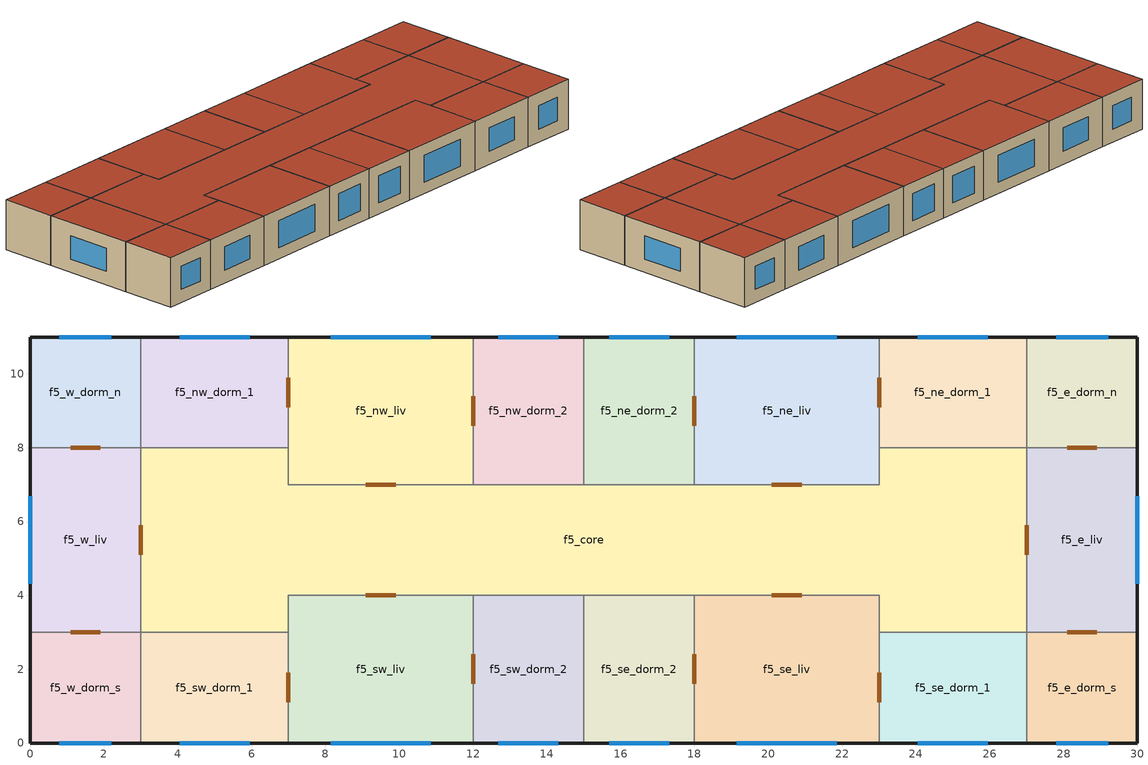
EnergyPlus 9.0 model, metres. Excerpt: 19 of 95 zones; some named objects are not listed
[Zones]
f5_e_dorm_n
 floor to f4_e_dorm_n (floor): 30,11 30,8 27,8 27,11 z10.8
 wall outside (ext_wall): 30,8 30,11 27,11 z10.8:13.5
 wall to f5_e_liv (int_wall): 27,8 30,8 z10.8:13.5
 wall to f5_ne_dorm_1 (int_wall): 27,11 27,8 z10.8:13.5
 window (simple_window): 29.2,11 27.8,11 z11.52:12.79
 door inside (door_3cm): 28.1,8 28.9,8 z10.8:12.9
 roof outside (roof): 27,11 27,8 30,8 30,11 z13.5
f5_e_dorm_s
 floor to f4_e_dorm_s (floor): 30,3 30,0 27,0 27,3 z10.8
 wall outside (ext_wall): 27,0 30,0 30,3 z10.8:13.5
 wall to f5_e_liv (int_wall): 30,3 27,3 z10.8:13.5
 wall to f5_se_dorm_1 (int_wall): 27,3 27,0 z10.8:13.5
 window (simple_window): 27.8,0 29.2,0 z11.52:12.79
 door inside (door_3cm): 28.9,3 28.1,3 z10.8:12.9
 roof outside (roof): 27,3 27,0 30,0 30,3 z13.5
f5_e_liv
 floor to f4_e_liv (floor): 30,8 30,3 27,3 27,8 z10.8
 wall outside (ext_wall): 30,3 30,8 z10.8:13.5
 wall to f5_core (int_wall): 27,8 27,3 z10.8:13.5
 window (simple_window): 30,4.32 30,6.68 z11.52:12.79
 door inside (door_3cm): 27,5.9 27,5.1 z10.8:12.9
 roof outside (roof): 27,8 27,3 30,3 30,8 z13.5
f5_ne_dorm_1
 floor to f4_ne_dorm_1 (floor): 27,11 27,8 23,8 23,11 z10.8
 wall outside (ext_wall): 27,11 23,11 z10.8:13.5
 wall to f5_core (int_wall): 23,8 27,8 z10.8:13.5
 wall to f5_ne_liv (int_wall): 23,11 23,8 z10.8:13.5
 window (simple_window): 25.95,11 24.05,11 z11.52:12.79
 door inside (door_3cm): 23,9.9 23,9.1 z10.8:12.9
 roof outside (roof): 23,11 23,8 27,8 27,11 z13.5
f5_ne_dorm_2
 floor to f4_ne_dorm_2 (floor): 18,11 18,7 15,7 15,11 z10.8
 wall outside (ext_wall): 18,11 15,11 z10.8:13.5
 wall to f5_ne_liv (int_wall): 18,7 18,11 z10.8:13.5
 wall to f5_core (int_wall): 15,7 18,7 z10.8:13.5
 wall to f5_nw_dorm_2 (int_wall): 15,11 15,7 z10.8:13.5
 window (simple_window): 17.32,11 15.69,11 z11.42:12.89
 door inside (door_3cm): 18,8.6 18,9.4 z10.8:12.9
 roof outside (roof): 15,11 15,7 18,7 18,11 z13.5
f5_ne_liv
 floor to f4_ne_liv (floor): 23,11 23,7 18,7 18,11 z10.8
 wall outside (ext_wall): 23,11 18,11 z10.8:13.5
 wall to f5_core (int_wall): 18,7 23,7 23,8 z10.8:13.5
 window (simple_window): 21.86,11 19.14,11 z11.42:12.89
 door inside (door_3cm): 20.1,7 20.9,7 z10.8:12.9
 roof outside (roof): 18,11 18,7 23,7 23,11 z13.5
f5_nw_dorm_2
 floor to f4_nw_dorm_2 (floor): 15,11 15,7 12,7 12,11 z10.8
 wall outside (ext_wall): 15,11 12,11 z10.8:13.5
 wall to f5_core (int_wall): 12,7 15,7 z10.8:13.5
 wall to f5_nw_liv (int_wall): 12,11 12,7 z10.8:13.5
 window (simple_window): 14.31,11 12.69,11 z11.42:12.89
 door inside (door_3cm): 12,9.4 12,8.6 z10.8:12.9
 roof outside (roof): 12,11 12,7 15,7 15,11 z13.5
f5_nw_dorm_1
 floor to f4_nw_dorm_1 (floor): 7,11 7,8 3,8 3,11 z10.8
 wall outside (ext_wall): 7,11 3,11 z10.8:13.5
 wall to f5_nw_liv (int_wall): 7,8 7,11 z10.8:13.5
 wall to f5_core (int_wall): 3,8 7,8 z10.8:13.5
 wall to f5_w_dorm_n (int_wall): 3,11 3,8 z10.8:13.5
 window (simple_window): 5.95,11 4.05,11 z11.52:12.79
 door inside (door_3cm): 7,9.1 7,9.9 z10.8:12.9
 roof outside (roof): 3,11 3,8 7,8 7,11 z13.5
f5_nw_liv
 floor to f4_nw_liv (floor): 12,11 12,7 7,7 7,11 z10.8
 wall outside (ext_wall): 12,11 7,11 z10.8:13.5
 wall to f5_core (int_wall): 7,8 7,7 12,7 z10.8:13.5
 window (simple_window): 10.86,11 8.14,11 z11.42:12.89
 door inside (door_3cm): 9.1,7 9.9,7 z10.8:12.9
 roof outside (roof): 7,11 7,7 12,7 12,11 z13.5
f5_se_dorm_1
 floor to f4_se_dorm_1 (floor): 27,3 27,0 23,0 23,3 z10.8
 wall outside (ext_wall): 23,0 27,0 z10.8:13.5
 wall to f5_core (int_wall): 27,3 23,3 z10.8:13.5
 wall to f5_se_liv (int_wall): 23,3 23,0 z10.8:13.5
 window (simple_window): 24.05,0 25.95,0 z11.52:12.79
 door inside (door_3cm): 23,1.9 23,1.1 z10.8:12.9
 roof outside (roof): 23,3 23,0 27,0 27,3 z13.5
f5_se_dorm_2
 floor to f4_se_dorm_2 (floor): 18,4 18,0 15,0 15,4 z10.8
 wall outside (ext_wall): 15,0 18,0 z10.8:13.5
 wall to f5_se_liv (int_wall): 18,0 18,4 z10.8:13.5
 wall to f5_core (int_wall): 18,4 15,4 z10.8:13.5
 wall to f5_sw_dorm_2 (int_wall): 15,4 15,0 z10.8:13.5
 window (simple_window): 15.69,0 17.32,0 z11.42:12.89
 door inside (door_3cm): 18,1.6 18,2.4 z10.8:12.9
 roof outside (roof): 15,4 15,0 18,0 18,4 z13.5
f5_se_liv
 floor to f4_se_liv (floor): 23,4 23,0 18,0 18,4 z10.8
 wall outside (ext_wall): 18,0 23,0 z10.8:13.5
 wall to f5_core (int_wall): 23,3 23,4 18,4 z10.8:13.5
 window (simple_window): 19.14,0 21.86,0 z11.42:12.89
 door inside (door_3cm): 20.9,4 20.1,4 z10.8:12.9
 roof outside (roof): 18,4 18,0 23,0 23,4 z13.5
f5_sw_dorm_2
 floor to f4_sw_dorm_2 (floor): 15,4 15,0 12,0 12,4 z10.8
 wall outside (ext_wall): 12,0 15,0 z10.8:13.5
 wall to f5_core (int_wall): 15,4 12,4 z10.8:13.5
 wall to f5_sw_liv (int_wall): 12,4 12,0 z10.8:13.5
 window (simple_window): 12.69,0 14.31,0 z11.42:12.89
 door inside (door_3cm): 12,2.4 12,1.6 z10.8:12.9
 roof outside (roof): 12,4 12,0 15,0 15,4 z13.5
f5_sw_dorm_1
 floor to f4_sw_dorm_1 (floor): 7,3 7,0 3,0 3,3 z10.8
 wall outside (ext_wall): 3,0 7,0 z10.8:13.5
 wall to f5_sw_liv (int_wall): 7,0 7,3 z10.8:13.5
 wall to f5_core (int_wall): 7,3 3,3 z10.8:13.5
 wall to f5_w_dorm_s (int_wall): 3,3 3,0 z10.8:13.5
 window (simple_window): 4.05,0 5.95,0 z11.52:12.79
 door inside (door_3cm): 7,1.1 7,1.9 z10.8:12.9
 roof outside (roof): 3,3 3,0 7,0 7,3 z13.5
f5_sw_liv
 floor to f4_sw_liv (floor): 12,4 12,0 7,0 7,4 z10.8
 wall outside (ext_wall): 7,0 12,0 z10.8:13.5
 wall to f5_core (int_wall): 12,4 7,4 7,3 z10.8:13.5
 window (simple_window): 8.14,0 10.86,0 z11.42:12.89
 door inside (door_3cm): 9.9,4 9.1,4 z10.8:12.9
 roof outside (roof): 7,4 7,0 12,0 12,4 z13.5
f5_w_dorm_n
 floor to f4_w_dorm_n (floor): 3,11 3,8 0,8 0,11 z10.8
 wall outside (ext_wall): 3,11 0,11 0,8 z10.8:13.5
 wall to f5_w_liv (int_wall): 0,8 3,8 z10.8:13.5
 window (simple_window): 2.21,11 0.8,11 z11.52:12.79
 door inside (door_3cm): 1.1,8 1.9,8 z10.8:12.9
 roof outside (roof): 0,11 0,8 3,8 3,11 z13.5
f5_w_dorm_s
 floor to f4_w_dorm_s (floor): 3,3 3,0 0,0 0,3 z10.8
 wall outside (ext_wall): 0,3 0,0 3,0 z10.8:13.5
 wall to f5_w_liv (int_wall): 3,3 0,3 z10.8:13.5
 window (simple_window): 0.8,0 2.21,0 z11.52:12.79
 door inside (door_3cm): 1.9,3 1.1,3 z10.8:12.9
 roof outside (roof): 0,3 0,0 3,0 3,3 z13.5
f5_w_liv
 floor to f4_w_liv (floor): 3,8 3,3 0,3 0,8 z10.8
 wall outside (ext_wall): 0,8 0,3 z10.8:13.5
 wall to f5_core (int_wall): 3,3 3,8 z10.8:13.5
 window (simple_window): 0,6.68 0,4.32 z11.52:12.79
 door inside (door_3cm): 3,5.1 3,5.9 z10.8:12.9
 roof outside (roof): 0,8 0,3 3,3 3,8 z13.5
f5_core
 floor to f4_core (floor): 27,8 27,3 23,3 23,4 7,4 7,3 3,3 3,8 7,8 7,7 23,7 23,8 z10.8
 roof outside (roof): 3,8 3,3 7,3 7,4 23,4 23,3 27,3 27,8 23,8 23,7 7,7 7,8 z13.5
[Building]
5_storey: Loads convergence tolerance value=0.04; Maximum number of warmup days=25; Minimum number of warmup days=6; North axis=0; Solar distribution=FullInteriorAndExteriorWithReflections; Temperature convergence tolerance value=0.4; Terrain=City
[Site:GroundDomain:Slab]
ground_domain: 1, 0.4, 1.6, 10, No, Full, 6, 5, Timestep, ground_coupled_oscm, OnGrade, 1250, 30, 50, 1500, 1.5, finite_diff, Site:GroundTemperature:Undisturbed:FiniteDifference, No
[Site:GroundTemperature:Undisturbed:FiniteDifference]
finite_diff: 0.4, 1250, 30, 50, 1500, 1.5
[Construction]
ext_wall: argamassa_externa, tijolo_9x19x19, camara_parede, tijolo_9x19x19, argamassa_interna
floor: impermeabilizacao, concreto_5cm, contrapiso, piso_ceramico
int_wall: argamassa_interna, tijolo_9x19x19, camara_parede, tijolo_9x19x19, argamassa_interna
door_3cm: porta_mad_int_3cm
roof: fibrocimento_telha, camara_cobertura, concreto_10cm
simple_window: vid_0.87
[Material] Thermal absorptance=0.9
Name | Conductivity | Density | Roughness | Solar absorptance | Specific heat | Thickness | Visible absorptance
argamassa_externa; argamassa_interna | 1.15 | 2000 | MediumRough | 0.5 | 1000 | 0.025 | 0.5
concreto_5cm | 1.75 | 2200 | MediumRough | 0.7 | 1000 | 0.05 | 0.7
concreto_10cm | 1.75 | 2200 | Rough | 0.5 | 1000 | 0.1 | 0.5
contrapiso | 1.15 | 2000 | MediumRough | 0.7 | 1000 | 0.02 | 0.7
fibrocimento_telha | 0.65 | 1700 | MediumRough | 0.5 | 840 | 0.008 | 0.5
impermeabilizacao | 0.23 | 1000 | Smooth | 0.7 | 920 | 0.0001 | 0.7
piso_ceramico | 1.05 | 2000 | Smooth | 0.7 | 920 | 0.0075 | 0.7
porta_mad_int_3cm | 0.15 | 650 | MediumSmooth | 0.5 | 2300 | 0.03 | 0.5
tijolo_9x19x19 | 0.9 | 1600 | Rough | 0.7 | 920 | 0.013 | 0.7
[Material:AirGap]
Name | Thermal resistance
camara_cobertura | 0.21
camara_parede | 0.17
[WindowMaterial:SimpleGlazingSystem]
vid_0.87: Solar heat gain coefficient=0.87; U factor=5.7
[People] Fraction radiant=0.3; Number of people calculation method=People
Name | Zone or zonelist | Activity level schedule | Number of people | Number of people schedule
people_f5_e_dorm_n | f5_e_dorm_n | sch_activ_dorm | 2 | sch_occup_dorm
people_f5_e_dorm_s | f5_e_dorm_s | sch_activ_dorm | 2 | sch_occup_dorm
people_f5_e_liv | f5_e_liv | sch_activ_liv | 4 | sch_occup_liv
people_f5_ne_dorm_1 | f5_ne_dorm_1 | sch_activ_dorm | 2 | sch_occup_dorm
people_f5_ne_dorm_2 | f5_ne_dorm_2 | sch_activ_dorm | 2 | sch_occup_dorm
people_f5_ne_liv | f5_ne_liv | sch_activ_liv | 4 | sch_occup_liv
people_f5_nw_dorm_2 | f5_nw_dorm_2 | sch_activ_dorm | 2 | sch_occup_dorm
people_f5_nw_dorm_1 | f5_nw_dorm_1 | sch_activ_dorm | 2 | sch_occup_dorm
people_f5_nw_liv | f5_nw_liv | sch_activ_liv | 4 | sch_occup_liv
people_f5_se_dorm_1 | f5_se_dorm_1 | sch_activ_dorm | 2 | sch_occup_dorm
people_f5_se_dorm_2 | f5_se_dorm_2 | sch_activ_dorm | 2 | sch_occup_dorm
people_f5_se_liv | f5_se_liv | sch_activ_liv | 4 | sch_occup_liv
people_f5_sw_dorm_2 | f5_sw_dorm_2 | sch_activ_dorm | 2 | sch_occup_dorm
people_f5_sw_dorm_1 | f5_sw_dorm_1 | sch_activ_dorm | 2 | sch_occup_dorm
people_f5_sw_liv | f5_sw_liv | sch_activ_liv | 4 | sch_occup_liv
people_f5_w_dorm_n | f5_w_dorm_n | sch_activ_dorm | 2 | sch_occup_dorm
people_f5_w_dorm_s | f5_w_dorm_s | sch_activ_dorm | 2 | sch_occup_dorm
people_f5_w_liv | f5_w_liv | sch_activ_liv | 4 | sch_occup_liv
[ThermostatSetpoint:DualSetpoint]
thermostat_setpoint: Cooling setpoint temperature schedule=sch_hvac_23; Heating setpoint temperature schedule=sch_hvac_18
[Zone] Multiplier=1
f5_e_dorm_n; f5_e_dorm_s; f5_e_liv; f5_ne_dorm_1; f5_ne_dorm_2; f5_ne_liv; f5_nw_dorm_2; f5_nw_dorm_1; f5_nw_liv; f5_se_dorm_1; f5_se_dorm_2; f5_se_liv; f5_sw_dorm_2; f5_sw_dorm_1; f5_sw_liv; f5_w_dorm_n; f5_w_dorm_s; f5_w_liv; f5_core
[ZoneControl:Thermostat] Control 1=thermostat_setpoint; Control type schedule=sch_hvac_4
Name | Zone or zonelist
thermostat_f5_e_dorm_n | f5_e_dorm_n
thermostat_f5_e_dorm_s | f5_e_dorm_s
thermostat_f5_e_liv | f5_e_liv
thermostat_f5_ne_dorm_1 | f5_ne_dorm_1
thermostat_f5_ne_dorm_2 | f5_ne_dorm_2
thermostat_f5_ne_liv | f5_ne_liv
thermostat_f5_nw_dorm_2 | f5_nw_dorm_2
thermostat_f5_nw_dorm_1 | f5_nw_dorm_1
thermostat_f5_nw_liv | f5_nw_liv
thermostat_f5_se_dorm_1 | f5_se_dorm_1
thermostat_f5_se_dorm_2 | f5_se_dorm_2
thermostat_f5_se_liv | f5_se_liv
thermostat_f5_sw_dorm_2 | f5_sw_dorm_2
thermostat_f5_sw_dorm_1 | f5_sw_dorm_1
thermostat_f5_sw_liv | f5_sw_liv
thermostat_f5_w_dorm_n | f5_w_dorm_n
thermostat_f5_w_dorm_s | f5_w_dorm_s
thermostat_f5_w_liv | f5_w_liv
[Zone equipment]
f5_e_dorm_n: hvac_f5_e_dorm_n
f5_e_dorm_s: hvac_f5_e_dorm_s
f5_e_liv: hvac_f5_e_liv
f5_ne_dorm_1: hvac_f5_ne_dorm_1
f5_ne_dorm_2: hvac_f5_ne_dorm_2
f5_ne_liv: hvac_f5_ne_liv
f5_nw_dorm_2: hvac_f5_nw_dorm_2
f5_nw_dorm_1: hvac_f5_nw_dorm_1
f5_nw_liv: hvac_f5_nw_liv
f5_se_dorm_1: hvac_f5_se_dorm_1
f5_se_dorm_2: hvac_f5_se_dorm_2
f5_se_liv: hvac_f5_se_liv
f5_sw_dorm_2: hvac_f5_sw_dorm_2
f5_sw_dorm_1: hvac_f5_sw_dorm_1
f5_sw_liv: hvac_f5_sw_liv
f5_w_dorm_n: hvac_f5_w_dorm_n
f5_w_dorm_s: hvac_f5_w_dorm_s
f5_w_liv: hvac_f5_w_liv
[SurfaceProperty:OtherSideConditionsModel]
ground_coupled_oscm: Type of modeling=GroundCoupledSurface
[Schedule:Compact]
sch_hvac_4: Through: 12/31, For: AllDays, Until: 24:00, 4
sch_hvac_18: Through: 12/31, For: AllDays, Until: 24:00, 18
sch_hvac_23: Through: 12/31, For: AllDays, Until: 24:00, 23
sch_activ_dorm: Through: 12/31, For:AllDays, Until: 24:00, 81
sch_activ_liv: Through: 12/31, For:AllDays, Until: 24:00, 108
sch_occup_dorm: Through: 12/31, For: AllDays, Until: 08:00, 1, Until: 22:00, 0, Until 24:00, 1
sch_occup_liv: Through: 12/31, For: AllDays, Until: 14:00, 0, Until: 18:00, 0.5, Until: 22:00, 1, Until: 24:00, 0
[AirflowNetwork:MultiZone:Surface] Ventilation control mode=NoVent; Window door opening factor or crack factor=1
Name | Leakage component | Surface
afn_f5_w_liv_window_w | window_opening | f5_w_liv_window_w
afn_f5_w_dorm_s_window_s | window_opening | f5_w_dorm_s_window_s
afn_f5_w_dorm_n_window_n | window_opening | f5_w_dorm_n_window_n
afn_f5_sw_liv_window_s | window_opening | f5_sw_liv_window_s
afn_f5_sw_dorm_1_window_s | window_opening | f5_sw_dorm_1_window_s
afn_f5_sw_dorm_2_window_s | window_opening | f5_sw_dorm_2_window_s
afn_f5_e_liv_window_e | window_opening | f5_e_liv_window_e
afn_f5_e_dorm_n_window_n | window_opening | f5_e_dorm_n_window_n
afn_f5_e_dorm_s_window_s | window_opening | f5_e_dorm_s_window_s
afn_f5_se_liv_window_s | window_opening | f5_se_liv_window_s
afn_f5_se_dorm_2_window_s | window_opening | f5_se_dorm_2_window_s
afn_f5_se_dorm_1_window_s | window_opening | f5_se_dorm_1_window_s
afn_f5_ne_liv_window_n | window_opening | f5_ne_liv_window_n
afn_f5_ne_dorm_1_window_n | window_opening | f5_ne_dorm_1_window_n
afn_f5_ne_dorm_2_window_n | window_opening | f5_ne_dorm_2_window_n
afn_f5_nw_liv_window_n | window_opening | f5_nw_liv_window_n
afn_f5_nw_dorm_2_window_n | window_opening | f5_nw_dorm_2_window_n
afn_f5_nw_dorm_1_window_n | window_opening | f5_nw_dorm_1_window_n
afn_f5_sw_liv_door_w | door_opening | f5_sw_liv_door_w
afn_f5_sw_liv_door_e | door_opening | f5_sw_liv_door_e
afn_f5_se_liv_door_w | door_opening | f5_se_liv_door_w
afn_f5_se_liv_door_e | door_opening | f5_se_liv_door_e
afn_f5_e_liv_door_s | door_opening | f5_e_liv_door_s
afn_f5_e_liv_door_n | door_opening | f5_e_liv_door_n
afn_f5_ne_liv_door_e | door_opening | f5_ne_liv_door_e
afn_f5_ne_liv_door_w | door_opening | f5_ne_liv_door_w
afn_f5_nw_liv_door_e | door_opening | f5_nw_liv_door_e
afn_f5_nw_liv_door_w | door_opening | f5_nw_liv_door_w
afn_f5_w_liv_door_n | door_opening | f5_w_liv_door_n
afn_f5_w_liv_door_s | door_opening | f5_w_liv_door_s
afn_f5_core_door_s1 | door_opening | f5_core_door_s1
afn_f5_core_door_s2 | door_opening | f5_core_door_s2
afn_f5_core_door_e | door_opening | f5_core_door_e
afn_f5_core_door_n1 | door_opening | f5_core_door_n1
afn_f5_core_door_n2 | door_opening | f5_core_door_n2
afn_f5_core_door_w | door_opening | f5_core_door_w
[AirflowNetwork:MultiZone:Zone]
Name | Zone
afn_f5_w_liv | f5_w_liv
afn_f5_w_dorm_s | f5_w_dorm_s
afn_f5_w_dorm_n | f5_w_dorm_n
afn_f5_sw_liv | f5_sw_liv
afn_f5_sw_dorm_1 | f5_sw_dorm_1
afn_f5_sw_dorm_2 | f5_sw_dorm_2
afn_f5_e_liv | f5_e_liv
afn_f5_e_dorm_n | f5_e_dorm_n
afn_f5_e_dorm_s | f5_e_dorm_s
afn_f5_se_liv | f5_se_liv
afn_f5_se_dorm_2 | f5_se_dorm_2
afn_f5_se_dorm_1 | f5_se_dorm_1
afn_f5_ne_liv | f5_ne_liv
afn_f5_ne_dorm_1 | f5_ne_dorm_1
afn_f5_ne_dorm_2 | f5_ne_dorm_2
afn_f5_nw_liv | f5_nw_liv
afn_f5_nw_dorm_2 | f5_nw_dorm_2
afn_f5_nw_dorm_1 | f5_nw_dorm_1
afn_f5_core | f5_core
